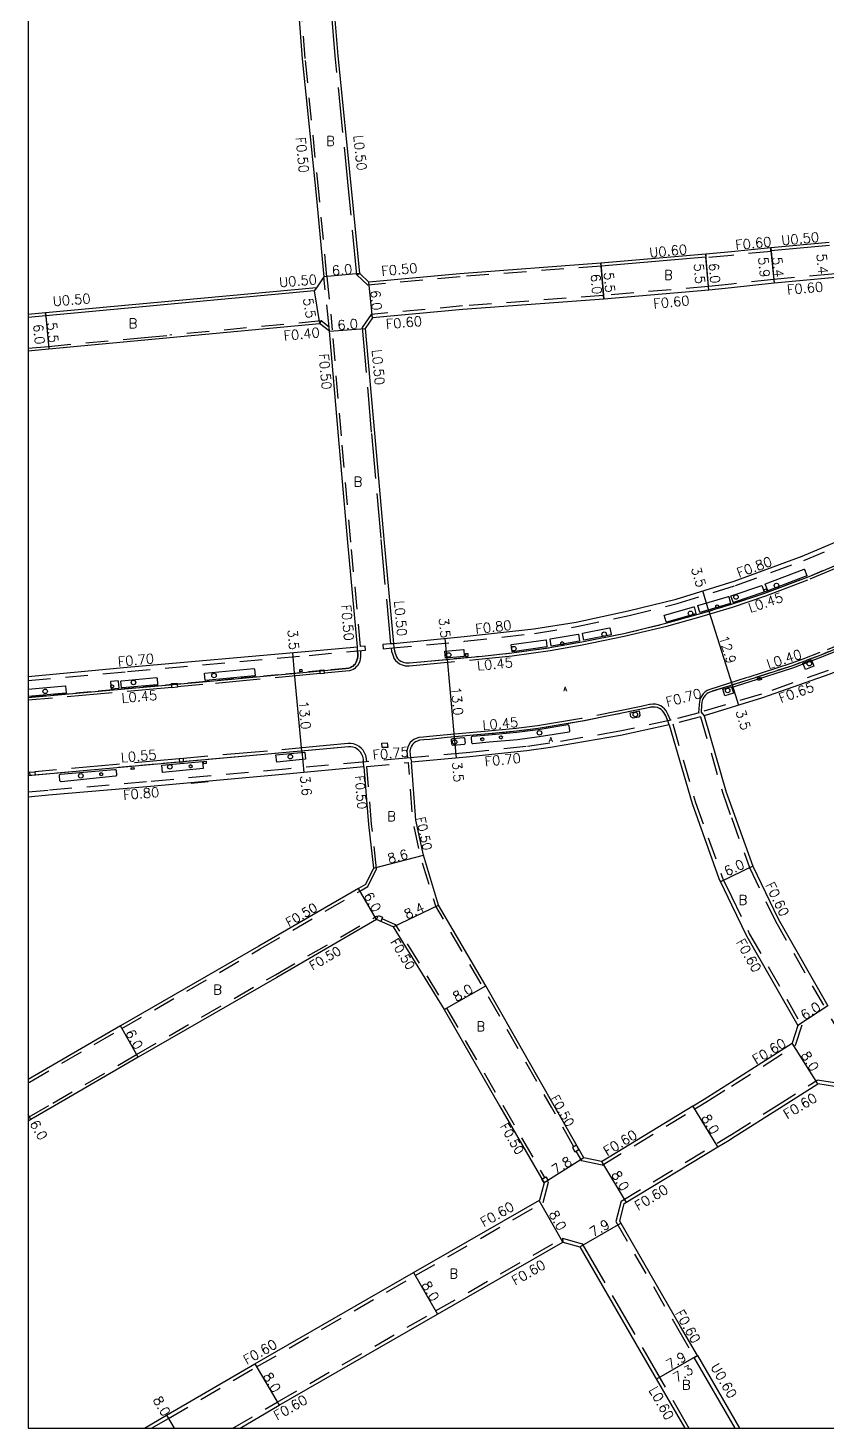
# Model space of a CAD drawing. Header units: metres. Extents: x -2400 to -1600, y -109800 to -109200.
# Drawn here: x -2400 to -2266.7, y -109800 to -109566.6 of the extents above; entities that cross this region are included whole.
import ezdxf

# ---------------------------------------------------------------- set-up
doc = ezdxf.new("R2010")
doc.units = ezdxf.units.M
doc.header["$LTSCALE"] = 2.5
for name, pattern in [('2213000', [1.5, 1, -0.5]), ('2232000', [2.5, 1.5, -1]), ('2233000', [4, 3, -1])]:
    doc.linetypes.add(name, pattern=pattern)
doc.layers.get('0').update_dxf_attribs({"color": 150, "lineweight": 30})
for name, color, linetype in [('2101000', 177, 'Continuous'), ('2213000', 6, '2213000'), ('2231000', 162, 'Continuous'), ('2232000', 4, '2232000'), ('2233000', 62, '2233000'), ('2235000', 7, 'Continuous'), ('2236000', 3, 'Continuous'), ('2236100', 96, 'Continuous'), ('2238000', 11, 'Continuous'), ('2239000', 3, 'Continuous'), ('6131000', 26, '613227'), ('6132000', 1, '6132000'), ('9107000', 111, 'Continuous'), ('9201100', 215, 'Continuous'), ('9201500', 222, 'Continuous'), ('9202100', 82, 'Continuous'), ('9203500', 155, 'Continuous'), ('999', 7, 'Continuous')]:
    doc.layers.add(name, color=color, linetype=linetype)
doc.styles.add('Dm_Anotation', font='txt.shx', dxfattribs={"bigfont": 'pscdm.shx'})
doc.linetypes.add('6132000', pattern='A,1e-07,[100,DM.shx,S=0.25,R=0,X=0,Y=0],0.05,[100,DM.shx,S=0.2,R=0,X=0,Y=0],0.05,[100,DM.shx,S=0.15,R=0,X=0,Y=0],0.05,[100,DM.shx,S=0.1,R=0,X=0,Y=0],0.05,[100,DM.shx,S=0.05,R=0,X=0,Y=0],4.8', length=5)
doc.linetypes.add('613227', pattern='A,3.5,[1,dmdr.shx,S=0.15,R=0,X=0,Y=0],0,[1,dmdr.shx,S=0.075,R=0,X=0,Y=0],1.5', length=5)

# ---------------------------------------------------------------- blocks, each defined once
blk = doc.blocks.new('223800')
blk.add_circle((0, 0), 0.75)
blk = doc.blocks.new('223900')
blk.add_lwpolyline([(-0.22, -0.37), (-0.44, -0.3), (-0.47, -0.27), (-0.48, -0.24), (-0.44, 0.01), (-0.48, 0.23), (-0.47, 0.27), (-0.45, 0.29), (-0.21, 0.38), (-0.04, 0.53), (0, 0.54), (0.03, 0.53), (0.22, 0.37), (0.44, 0.3), (0.47, 0.27), (0.48, 0.24), (0.44, -0.01), (0.48, -0.23), (0.47, -0.27), (0.45, -0.29), (0.21, -0.38), (0.04, -0.53), (0, -0.54), (-0.03, -0.53)], close=True)

msp = doc.modelspace()

# ---------------------------------------------------------------- linework, layer by layer
at = {"layer": '2101000'}
for points in [[(-2400, -109559.71), (-2357.08, -109555.83), (-2354.92, -109557.64), (-2354.89, -109558.07), (-2354.49, -109563.02), (-2354.99, -109563.06), (-2354.29, -109571.76), (-2351.99, -109594.48), (-2350.67, -109608.12), (-2351.92, -109609.91), (-2352.29, -109610.45)], [(-2344.7, -109607.54), (-2346.02, -109593.91), (-2348.31, -109571.24), (-2349.01, -109562.6), (-2349.41, -109557.63), (-2348.38, -109555.8)], [(-2266.43, -109602.89), (-2276.17, -109603.77), (-2276.22, -109603.27), (-2282.77, -109603.92)], [(-2282.77, -109603.92), (-2287.04, -109604.34), (-2287, -109604.84), (-2304.47, -109606.32), (-2304.52, -109605.82), (-2328.03, -109607.58), (-2343.17, -109608.99), (-2344.7, -109607.54)], [(-2352.29, -109610.45), (-2397.05, -109614.62), (-2397.1, -109614.12), (-2400, -109614.4)], [(-2282.77, -109609.91), (-2286.54, -109610.32), (-2304.01, -109611.8), (-2327.52, -109613.56), (-2342.59, -109614.96)], [(-2264.47, -109608.19), (-2265.97, -109608.27), (-2275.62, -109609.14), (-2282.77, -109609.91)], [(-2342.59, -109614.96), (-2343.78, -109616.69), (-2342.27, -109634.18), (-2340.71, -109651.85), (-2339.09, -109669.22)], [(-2400, -109620.41), (-2396.54, -109620.09), (-2380.55, -109618.6), (-2376.35, -109618.21), (-2351.41, -109615.88)], [(-2345.07, -109669.77), (-2346.68, -109652.38), (-2348.25, -109634.63), (-2349.76, -109617.18), (-2351.41, -109615.88)], [(-2339.09, -109669.22), (-2327.31, -109668.08), (-2315.69, -109666.77), (-2308.66, -109665.64), (-2299.99, -109663.8), (-2291.99, -109661.82), (-2282.31, -109658.84), (-2270.97, -109654.64), (-2261.93, -109650.84), (-2256.05, -109647.98), (-2253.07, -109646.43), (-2252.84, -109646.91), (-2251.09, -109646.42), (-2251.36, -109645.65), (-2249.63, -109644.62), (-2245.86, -109642.48), (-2241.58, -109640), (-2231.87, -109633.78), (-2225.9, -109629.45), (-2221, -109625.89)], [(-2209.9, -109642.62), (-2216.81, -109647.6), (-2222.54, -109651.59), (-2227.22, -109654.63), (-2235.31, -109659.52), (-2240, -109662.13), (-2242.57, -109663.49), (-2249.26, -109666.95), (-2256.69, -109670.31), (-2266.38, -109674.31), (-2277.57, -109678.27), (-2287.31, -109681.28)], [(-2400, -109674.71), (-2383.46, -109673.18), (-2353.19, -109670.5), (-2345.07, -109669.77)], [(-2293.12, -109682.78), (-2301.24, -109684.57), (-2312.92, -109686.56), (-2316.87, -109687.11), (-2326.89, -109688.18), (-2336.08, -109689.02)], [(-2293.12, -109682.78), (-2289.33, -109695.92), (-2284.85, -109708.38), (-2284.74, -109708.68), (-2284.6, -109708.97), (-2282.77, -109712.76)], [(-2287.31, -109681.28), (-2283.64, -109694.01), (-2282.77, -109696.43)], [(-2344.05, -109689.77), (-2356.97, -109691), (-2380.18, -109693.09), (-2396.58, -109694.53), (-2400, -109694.83)], [(-2344.05, -109689.77), (-2343.24, -109699.38), (-2342.42, -109706.69)], [(-2312.32, -109746.29), (-2323.72, -109726.28), (-2331.56, -109712.82), (-2334.1, -109704.52), (-2335.37, -109698.66), (-2336.08, -109689.02)], [(-2282.77, -109696.43), (-2279.2, -109706.35), (-2274.95, -109715.14), (-2266.67, -109729.65)], [(-2342.42, -109706.69), (-2343.74, -109709.39)], [(-2343.74, -109709.39), (-2344.93, -109710.08), (-2361.54, -109719.7), (-2384.61, -109732.95), (-2400, -109741.91)], [(-2282.77, -109712.76), (-2280.26, -109717.94), (-2271.7, -109732.92), (-2272.64, -109735.87)], [(-2341.89, -109715.25), (-2358.5, -109724.88), (-2381.65, -109738.17), (-2395.61, -109746.29)], [(-2339.14, -109716.44), (-2341.89, -109715.25)], [(-2339.14, -109716.44), (-2330.66, -109730.26), (-2321.4, -109746.29)], [(-2282.77, -109742.29), (-2272.64, -109735.87)], [(-2289.16, -109746.3), (-2287.33, -109745.18), (-2282.77, -109742.29)], [(-2274.14, -109746.3), (-2268.35, -109742.63)], [(-2263.74, -109746.3), (-2265.59, -109743.09), (-2268.35, -109742.63)], [(-2395.61, -109746.29), (-2399.54, -109748.58), (-2400, -109748.84)], [(-2321.4, -109746.29), (-2314.14, -109758.85), (-2313.96, -109759.14)], [(-2307.38, -109754.95), (-2312.32, -109746.29)], [(-2304.44, -109755.56), (-2289.17, -109746.3), (-2289.16, -109746.3)], [(-2282.77, -109751.76), (-2274.14, -109746.3)], [(-2282.11, -109800), (-2288.95, -109788.22), (-2288.43, -109787.92), (-2291.23, -109783.08), (-2301.38, -109765.5), (-2300.63, -109762.6), (-2285.03, -109753.14), (-2283.12, -109751.99), (-2282.77, -109751.76)], [(-2304.44, -109755.56), (-2307.38, -109754.95)], [(-2313.96, -109759.14), (-2314.73, -109762.04)], [(-2380.6, -109800), (-2376.9, -109797.87), (-2362.19, -109789.3), (-2335.76, -109774.07), (-2314.73, -109762.04)], [(-2364.66, -109800), (-2358.16, -109796.21), (-2331.77, -109781.01), (-2310.84, -109769.03)], [(-2310.84, -109769.03), (-2308.02, -109769.79), (-2298.07, -109787.03), (-2290.55, -109800)]]:
    msp.add_lwpolyline(points, dxfattribs=at)
at = {"layer": '2213000'}
for points in [[(-2339, -109669.94), (-2338.93, -109670.43), (-2338.81, -109670.83), (-2338.71, -109671.13), (-2338.58, -109671.44), (-2338.39, -109671.74), (-2338.12, -109671.99), (-2337.87, -109672.19), (-2337.49, -109672.34), (-2337.05, -109672.45), (-2336.61, -109672.45), (-2336.43, -109672.44), (-2324.33, -109671.32), (-2319.35, -109670.8), (-2313.03, -109669.9), (-2307.72, -109668.96), (-2300.72, -109667.56), (-2293.67, -109665.86), (-2288.33, -109664.35), (-2282.74, -109662.69), (-2277.19, -109660.82), (-2269.81, -109658.03), (-2262.93, -109655.15)], [(-2259.7, -109667.79), (-2267.88, -109671.14), (-2272.73, -109672.98), (-2280.01, -109675.31), (-2286.2, -109677.26), (-2286.63, -109677.44), (-2286.87, -109677.59), (-2287.16, -109677.89), (-2287.36, -109678.16), (-2287.57, -109678.56), (-2287.68, -109678.98), (-2287.74, -109679.49), (-2287.82, -109680.68)], [(-2345.06, -109670.44), (-2345.04, -109670.98), (-2345.05, -109671.38), (-2345.09, -109671.71), (-2345.17, -109672.01), (-2345.31, -109672.36), (-2345.48, -109672.64), (-2345.67, -109672.84), (-2345.83, -109672.98), (-2346.06, -109673.13), (-2346.25, -109673.22), (-2346.55, -109673.31), (-2347.05, -109673.39), (-2370.88, -109675.62), (-2400, -109678.22)], [(-2293.38, -109682.13), (-2293.71, -109681.29), (-2294.05, -109680.73), (-2294.26, -109680.45), (-2294.47, -109680.25), (-2294.76, -109680.04), (-2295.1, -109679.9), (-2295.46, -109679.83), (-2295.82, -109679.81), (-2296.25, -109679.86), (-2296.34, -109679.87), (-2297.73, -109680.18), (-2307.65, -109682.18), (-2314.99, -109683.41), (-2318.57, -109683.86), (-2323.26, -109684.3), (-2330.12, -109684.92), (-2333.04, -109685.21), (-2334.05, -109685.3), (-2334.76, -109685.36), (-2335.11, -109685.48), (-2335.44, -109685.63), (-2335.68, -109685.81), (-2335.91, -109686.05), (-2336.11, -109686.33), (-2336.27, -109686.67), (-2336.38, -109687.17), (-2336.26, -109688.26)], [(-2344.08, -109689), (-2344.11, -109688.52), (-2344.22, -109688.06), (-2344.38, -109687.7), (-2344.6, -109687.33), (-2344.84, -109687.06), (-2345.13, -109686.81), (-2345.41, -109686.64), (-2345.87, -109686.48), (-2346.22, -109686.43), (-2346.6, -109686.43), (-2350.2, -109686.78), (-2360.04, -109687.69), (-2385.22, -109689.93), (-2400, -109691.27)]]:
    msp.add_lwpolyline(points, dxfattribs=at)
at = {"layer": '2231000'}
for points in [[(-2266.48, -109602.4), (-2276.22, -109603.27)], [(-2287.04, -109604.34), (-2304.52, -109605.82)], [(-2351.92, -109609.91), (-2397.1, -109614.12)], [(-2288.43, -109787.92), (-2281.42, -109800)]]:
    msp.add_lwpolyline(points, dxfattribs=at)
at = {"layer": '2232000'}
for points in [[(-2350.18, -109608.08), (-2351.49, -109594.43), (-2353.79, -109571.72), (-2354.49, -109563.02)], [(-2286.99, -109604.94), (-2287, -109604.84)], [(-2282.77, -109604.52), (-2286.99, -109604.94)], [(-2276.16, -109603.86), (-2282.77, -109604.52)], [(-2276.16, -109603.86), (-2276.17, -109603.77)], [(-2349.76, -109617.18), (-2349.83, -109616.49), (-2350.67, -109608.12)], [(-2350.18, -109608.08), (-2349.28, -109616.92)], [(-2304.47, -109606.32), (-2327.99, -109608.08), (-2343.35, -109609.5), (-2345.18, -109607.78)], [(-2345.18, -109607.78), (-2344.7, -109607.54)], [(-2264.52, -109607.59), (-2266.02, -109607.68), (-2275.68, -109608.54), (-2282.77, -109609.31)], [(-2282.77, -109609.31), (-2286.59, -109609.72), (-2304.06, -109611.2), (-2327.57, -109612.96), (-2342.8, -109614.37)], [(-2397.05, -109614.62), (-2400, -109614.9)], [(-2342.8, -109614.37), (-2342.59, -109614.96)], [(-2351.15, -109615.45), (-2376.38, -109617.81)], [(-2351.15, -109615.45), (-2351.41, -109615.88)], [(-2349.83, -109616.49), (-2351.15, -109615.45)], [(-2344.57, -109669.73), (-2346.18, -109652.34), (-2347.75, -109634.58), (-2349.28, -109616.92)], [(-2400, -109620.01), (-2396.58, -109619.69), (-2380.59, -109618.2)], [(-2380.59, -109618.2), (-2376.38, -109617.81)], [(-2339.09, -109669.22), (-2340.85, -109669.38), (-2340.79, -109670.11), (-2339.8, -109670.02), (-2327.23, -109668.85), (-2315.58, -109667.55), (-2308.52, -109666.4), (-2299.81, -109664.56), (-2291.78, -109662.57), (-2282.06, -109659.57), (-2270.68, -109655.37), (-2261.61, -109651.55), (-2255.7, -109648.68), (-2253.43, -109647.49), (-2252.74, -109647.13), (-2252.84, -109646.91)], [(-2400, -109675.41), (-2383.39, -109673.88), (-2353.13, -109671.2), (-2343.74, -109670.32), (-2343.82, -109669.66), (-2344.57, -109669.73)], [(-2266.61, -109673.7), (-2277.77, -109677.65), (-2288.15, -109680.77), (-2292.83, -109682.01), (-2301.37, -109683.86), (-2313.03, -109685.84), (-2316.96, -109686.4), (-2326.96, -109687.46), (-2336.97, -109688.33), (-2343.67, -109688.96), (-2357.04, -109690.17), (-2380.25, -109692.28), (-2396.65, -109693.71), (-2400, -109694.01)], [(-2287.89, -109681.43), (-2292.54, -109682.63)], [(-2292.54, -109682.63), (-2288.76, -109695.73), (-2284.28, -109708.18), (-2284.19, -109708.45), (-2284.06, -109708.7), (-2282.77, -109711.38)], [(-2287.89, -109681.43), (-2284.21, -109694.19), (-2282.77, -109698.21)], [(-2343.55, -109689.72), (-2336.58, -109689.06)], [(-2282.77, -109698.21), (-2279.75, -109706.59), (-2275.48, -109715.42), (-2267.17, -109729.98)], [(-2282.77, -109711.38), (-2279.73, -109717.66), (-2271.05, -109732.85), (-2272.13, -109736.26)], [(-2260.92, -109740.38), (-2267.17, -109729.98)], [(-2282.77, -109743), (-2272.13, -109736.26)], [(-2288.01, -109746.3), (-2287.01, -109745.69), (-2282.77, -109743)], [(-2275.26, -109746.3), (-2268.48, -109742)], [(-2263.04, -109746.3), (-2265.21, -109742.54), (-2268.48, -109742)], [(-2304.33, -109756.19), (-2288.86, -109746.81), (-2288.01, -109746.3)], [(-2282.77, -109751.05), (-2275.26, -109746.3)], [(-2301.15, -109762.21), (-2283.44, -109751.48), (-2282.77, -109751.05)], [(-2304.33, -109756.19), (-2307.77, -109755.49)], [(-2379.39, -109800), (-2376.6, -109798.39), (-2361.89, -109789.82), (-2335.46, -109774.59), (-2314.21, -109762.44)], [(-2301.15, -109762.21), (-2302.02, -109765.59), (-2291.75, -109783.38), (-2288.95, -109788.22)], [(-2365.85, -109800), (-2358.46, -109795.69), (-2332.07, -109780.49), (-2310.92, -109768.38), (-2310.84, -109769.03)]]:
    msp.add_lwpolyline(points, dxfattribs=at)
at = {"layer": '2232000', "color": 2}
for points in [[(-2400, -109742.48), (-2399.75, -109742.34), (-2384.36, -109733.38), (-2361.29, -109720.14), (-2344.68, -109710.51), (-2343.36, -109709.75), (-2341.91, -109706.78), (-2342.74, -109699.33), (-2343.55, -109689.72)], [(-2400, -109748.27), (-2399.79, -109748.15), (-2395.86, -109745.86), (-2381.9, -109737.74), (-2358.75, -109724.44), (-2341.93, -109714.7), (-2341.7, -109714.8)]]:
    msp.add_lwpolyline(points, dxfattribs=at)
at = {"layer": '2232000', "color": 2, "flags": 128}
for points in [[(-2309.01, -109753.11), (-2312.75, -109746.54), (-2324.15, -109726.53), (-2332.02, -109713.02), (-2334.59, -109704.65), (-2335.86, -109698.74), (-2336.58, -109689.06)], [(-2341.01, -109715.09), (-2338.79, -109716.04), (-2330.23, -109730.01), (-2320.96, -109746.04), (-2313.91, -109758.25)], [(-2308.7, -109753.86), (-2307.77, -109755.49)], [(-2313.44, -109758.84), (-2313.32, -109759.05), (-2314.21, -109762.44)]]:
    msp.add_lwpolyline(points, dxfattribs=at)
at = {"layer": '2233000'}
for points in [[(-2345.18, -109607.78), (-2346.51, -109593.96), (-2348.81, -109571.28), (-2349.51, -109562.64), (-2349.92, -109557.52), (-2349.85, -109557.39)], [(-2342.8, -109614.37), (-2344.29, -109616.55), (-2342.76, -109634.23), (-2341.2, -109651.9), (-2339.59, -109669.26), (-2339.09, -109669.22)], [(-2339.47, -109669.98), (-2339.4, -109670.54), (-2339.26, -109670.97), (-2339.15, -109671.3), (-2339, -109671.66), (-2338.76, -109672.04), (-2338.43, -109672.35), (-2338.1, -109672.6), (-2337.64, -109672.79), (-2337.12, -109672.93), (-2336.6, -109672.93), (-2336.39, -109672.92), (-2324.28, -109671.79), (-2319.29, -109671.27), (-2312.95, -109670.37), (-2307.63, -109669.43), (-2300.62, -109668.02), (-2293.55, -109666.31), (-2288.2, -109664.81), (-2282.59, -109663.14), (-2277.03, -109661.27), (-2269.64, -109658.47), (-2262.74, -109655.58)], [(-2259.87, -109667.41), (-2268.03, -109670.75), (-2270.87, -109671.82), (-2272.87, -109672.58), (-2280.15, -109674.91), (-2286.36, -109676.88), (-2286.82, -109677.07), (-2287.14, -109677.27), (-2287.48, -109677.62), (-2287.71, -109677.94), (-2287.96, -109678.41), (-2288.09, -109678.9), (-2288.16, -109679.45), (-2288.25, -109680.8)], [(-2344.57, -109670.39), (-2344.57, -109670.95), (-2344.58, -109671.39), (-2344.62, -109671.8), (-2344.71, -109672.15), (-2344.88, -109672.58), (-2345.1, -109672.93), (-2345.34, -109673.19), (-2345.55, -109673.37), (-2345.83, -109673.55), (-2346.08, -109673.67), (-2346.42, -109673.76), (-2347, -109673.83), (-2350.64, -109674.17)], [(-2351.33, -109674.24), (-2370.84, -109676.06), (-2375.12, -109676.45)], [(-2376.02, -109676.53), (-2400, -109678.67)], [(-2292.92, -109682.03), (-2293.29, -109681.09), (-2293.66, -109680.47), (-2293.91, -109680.14), (-2294.17, -109679.88), (-2294.53, -109679.63), (-2294.96, -109679.45), (-2295.4, -109679.36), (-2295.84, -109679.34), (-2296.3, -109679.39), (-2296.42, -109679.4), (-2297.83, -109679.72), (-2307.74, -109681.72), (-2315.06, -109682.95), (-2318.62, -109683.39), (-2323.3, -109683.83), (-2330.16, -109684.45), (-2333.08, -109684.74), (-2334.1, -109684.83), (-2334.86, -109684.9), (-2335.28, -109685.04), (-2335.68, -109685.22), (-2335.99, -109685.46), (-2336.28, -109685.75), (-2336.52, -109686.1), (-2336.71, -109686.51), (-2336.86, -109687.14), (-2336.73, -109688.31)], [(-2343.53, -109688.95), (-2343.58, -109688.43), (-2343.7, -109687.89), (-2343.89, -109687.45), (-2344.16, -109687), (-2344.47, -109686.67), (-2344.81, -109686.37), (-2345.17, -109686.15), (-2345.74, -109685.95), (-2346.19, -109685.88), (-2346.63, -109685.89), (-2350.25, -109686.24), (-2360.08, -109687.15), (-2374.11, -109688.38)], [(-2374.79, -109688.44), (-2385.27, -109689.37), (-2398.88, -109690.6)], [(-2399.67, -109690.67), (-2400, -109690.7)], [(-2310.92, -109768.38), (-2307.63, -109769.28), (-2297.55, -109786.73), (-2289.86, -109800)]]:
    msp.add_lwpolyline(points, dxfattribs=at)
at = {"layer": '2235000'}
for points in [[(-2277.2, -109660.62), (-2277.34, -109660.25), (-2276.97, -109660.11), (-2276.83, -109660.48)], [(-2326.66, -109670.93), (-2327.09, -109670.97), (-2327.06, -109671.38), (-2326.62, -109671.34)], [(-2375.11, -109676.51), (-2376.01, -109676.59), (-2376.07, -109675.9), (-2375.18, -109675.82)], [(-2354.72, -109673.58), (-2354.34, -109673.55), (-2354.31, -109673.88), (-2354.69, -109673.92)], [(-2350.64, -109674.22), (-2351.33, -109674.28), (-2351.38, -109673.68), (-2350.69, -109673.61)], [(-2277.77, -109675.23), (-2278.3, -109675.4), (-2278.43, -109675), (-2277.9, -109674.83)], [(-2340.05, -109686.57), (-2340.98, -109686.57), (-2341.05, -109685.85), (-2340.12, -109685.76)], [(-2374.06, -109688.94), (-2374.11, -109688.38), (-2374.79, -109688.44), (-2374.74, -109689)], [(-2370.31, -109688.84), (-2370.28, -109689.24), (-2370.72, -109689.27), (-2370.76, -109688.88)], [(-2399.62, -109691.23), (-2399.67, -109690.67), (-2398.88, -109690.6), (-2398.83, -109691.16)], [(-2382.32, -109690.19), (-2382.78, -109690.23), (-2382.8, -109689.95), (-2382.35, -109689.91)]]:
    msp.add_lwpolyline(points, close=True, dxfattribs=at)
at = {"layer": '2235000', "color": 2}
for points in [[(-2341.89, -109715.25), (-2341.6, -109714.57), (-2340.91, -109714.86), (-2341.2, -109715.55)], [(-2309.27, -109753.26), (-2308.87, -109753.96), (-2308.18, -109753.56), (-2308.57, -109752.87)], [(-2314.34, -109758.5), (-2313.7, -109758.12), (-2313.31, -109758.76), (-2313.96, -109759.14)]]:
    msp.add_lwpolyline(points, close=True, dxfattribs=at)
at = {"layer": '2236000'}
for points in [[(-2269.44, -109671.94), (-2269.02, -109673.02), (-2270.44, -109673.57), (-2270.87, -109672.48)], [(-2385, -109675.47), (-2386.22, -109675.58), (-2386.23, -109675.59), (-2386.24, -109675.6), (-2386.25, -109675.61), (-2386.16, -109676.76), (-2386.15, -109676.78), (-2386.14, -109676.79), (-2386.12, -109676.8), (-2384.89, -109676.69), (-2384.86, -109676.68), (-2384.84, -109676.67), (-2384.83, -109676.65), (-2384.91, -109675.55), (-2384.93, -109675.51), (-2384.96, -109675.49)], [(-2282.75, -109676.37), (-2282.39, -109677.48), (-2283.84, -109677.96), (-2284.2, -109676.83)], [(-2299.14, -109681.65), (-2299.5, -109681.47), (-2299.64, -109680.76), (-2298.15, -109680.46), (-2298.01, -109681.23), (-2298.26, -109681.52)], [(-2329.32, -109685.09), (-2329.22, -109685.04), (-2327.43, -109684.88), (-2327.36, -109684.89), (-2327.3, -109684.95), (-2327.24, -109685.03), (-2327.16, -109685.85), (-2327.18, -109685.93), (-2327.23, -109686), (-2327.31, -109686.04), (-2329.13, -109686.22), (-2329.25, -109686.19), (-2329.33, -109686.12), (-2329.37, -109686.02), (-2329.44, -109685.28), (-2329.41, -109685.18)]]:
    msp.add_lwpolyline(points, close=True, dxfattribs=at)
at = {"layer": '2236100'}
for points in [[(-2270.62, -109656.85), (-2270.6, -109656.85), (-2270.58, -109656.85), (-2270.57, -109656.86), (-2270.18, -109657.91), (-2270.18, -109657.93), (-2270.19, -109657.95), (-2270.2, -109657.96), (-2276.67, -109660.42), (-2276.68, -109660.41), (-2276.7, -109660.4), (-2276.71, -109660.38), (-2277.11, -109659.34), (-2277.11, -109659.33), (-2277.11, -109659.32), (-2277.09, -109659.3)], [(-2283.25, -109661.4), (-2283.23, -109661.4), (-2283.22, -109661.41), (-2283.21, -109661.42), (-2282.9, -109662.49), (-2282.9, -109662.51), (-2282.91, -109662.53), (-2282.92, -109662.54), (-2288, -109664.05), (-2288.02, -109664.05), (-2288.03, -109664.04), (-2288.05, -109664.02), (-2288.37, -109662.95), (-2288.37, -109662.94), (-2288.36, -109662.92), (-2288.34, -109662.91)], [(-2277.34, -109660.67), (-2282.43, -109662.38), (-2282.44, -109662.38), (-2282.46, -109662.37), (-2282.47, -109662.35), (-2282.84, -109661.29), (-2282.83, -109661.28), (-2282.83, -109661.27), (-2282.81, -109661.25), (-2277.72, -109659.54), (-2277.7, -109659.54), (-2277.69, -109659.55), (-2277.68, -109659.55), (-2277.33, -109660.62), (-2277.33, -109660.64), (-2277.33, -109660.66)], [(-2289.04, -109663.11), (-2289.01, -109663.11), (-2289, -109663.12), (-2288.99, -109663.13), (-2288.69, -109664.2), (-2288.7, -109664.23), (-2288.7, -109664.24), (-2288.71, -109664.26), (-2293.6, -109665.64), (-2293.62, -109665.63), (-2293.63, -109665.62), (-2293.64, -109665.6), (-2293.95, -109664.52), (-2293.95, -109664.52), (-2293.94, -109664.5), (-2293.92, -109664.48)], [(-2313.54, -109669.78), (-2319.25, -109670.59), (-2319.26, -109670.58), (-2319.27, -109670.57), (-2319.28, -109670.54), (-2319.45, -109669.44), (-2319.45, -109669.43), (-2319.44, -109669.42), (-2319.42, -109669.4), (-2313.71, -109668.59), (-2313.68, -109668.6), (-2313.67, -109668.61), (-2313.66, -109668.62), (-2313.51, -109669.72), (-2313.52, -109669.75), (-2313.53, -109669.76)], [(-2308.3, -109667.66), (-2308.27, -109667.66), (-2308.26, -109667.67), (-2308.25, -109667.68), (-2308.07, -109668.78), (-2308.07, -109668.81), (-2308.08, -109668.82), (-2308.09, -109668.83), (-2312.74, -109669.65), (-2312.75, -109669.64), (-2312.77, -109669.63), (-2312.78, -109669.61), (-2312.98, -109668.51), (-2312.98, -109668.5), (-2312.97, -109668.49), (-2312.95, -109668.47)], [(-2302.83, -109667.78), (-2307.33, -109668.69), (-2307.35, -109668.68), (-2307.36, -109668.67), (-2307.38, -109668.65), (-2307.6, -109667.56), (-2307.6, -109667.55), (-2307.59, -109667.53), (-2307.57, -109667.52), (-2303.06, -109666.61), (-2303.04, -109666.62), (-2303.02, -109666.63), (-2303.02, -109666.63), (-2302.8, -109667.73), (-2302.81, -109667.76), (-2302.82, -109667.77)], [(-2327.42, -109670.21), (-2327.4, -109670.22), (-2327.39, -109670.23), (-2327.38, -109670.24), (-2327.28, -109671.35), (-2327.29, -109671.38), (-2327.3, -109671.39), (-2327.31, -109671.4), (-2330.39, -109671.69), (-2330.4, -109671.68), (-2330.41, -109671.67), (-2330.42, -109671.64), (-2330.53, -109670.53), (-2330.53, -109670.52), (-2330.52, -109670.51), (-2330.5, -109670.5)], [(-2362.23, -109674.62), (-2370.4, -109675.39), (-2370.44, -109675.38), (-2370.47, -109675.36), (-2370.48, -109675.34), (-2370.59, -109674.27), (-2370.57, -109674.23), (-2370.54, -109674.2), (-2370.51, -109674.18), (-2362.34, -109673.41), (-2362.31, -109673.43), (-2362.28, -109673.45), (-2362.25, -109673.49), (-2362.16, -109674.56), (-2362.17, -109674.59), (-2362.19, -109674.61)], [(-2378.48, -109676.11), (-2384.33, -109676.64), (-2384.37, -109676.63), (-2384.4, -109676.61), (-2384.41, -109676.59), (-2384.52, -109675.52), (-2384.5, -109675.48), (-2384.47, -109675.45), (-2384.44, -109675.42), (-2378.59, -109674.9), (-2378.56, -109674.92), (-2378.53, -109674.94), (-2378.5, -109674.98), (-2378.41, -109676.05), (-2378.42, -109676.08), (-2378.44, -109676.1)], [(-2326.07, -109685.72), (-2326.03, -109685.8), (-2325.96, -109685.87), (-2325.86, -109685.89), (-2323.14, -109685.64), (-2318.42, -109685.2), (-2314.8, -109684.74), (-2309.83, -109683.92), (-2309.77, -109683.89), (-2309.7, -109683.81), (-2309.68, -109683.73), (-2309.81, -109682.93), (-2309.89, -109682.85), (-2309.97, -109682.79), (-2310.05, -109682.79), (-2314.96, -109683.61), (-2318.54, -109684.05), (-2323.24, -109684.5), (-2325.98, -109684.74), (-2326.06, -109684.79), (-2326.12, -109684.87), (-2326.14, -109684.97)], [(-2353.88, -109687.36), (-2353.76, -109688.52), (-2358.55, -109689), (-2358.67, -109687.8)], [(-2370.9, -109688.89), (-2370.78, -109690.06), (-2377.56, -109690.74), (-2377.68, -109689.5)], [(-2394.68, -109692.12), (-2394.77, -109691.21), (-2394.74, -109691.12), (-2394.67, -109691.05), (-2394.6, -109691.01), (-2385.57, -109690.2), (-2385.47, -109690.22), (-2385.38, -109690.27), (-2385.32, -109690.36), (-2385.24, -109691.17), (-2385.27, -109691.25), (-2385.34, -109691.32), (-2385.43, -109691.36), (-2394.5, -109692.27), (-2394.58, -109692.24), (-2394.64, -109692.19)]]:
    msp.add_lwpolyline(points, close=True, dxfattribs=at)
for points in [[(-2400, -109676.82), (-2393.82, -109676.26), (-2393.79, -109676.28), (-2393.76, -109676.31), (-2393.73, -109676.34), (-2393.64, -109677.42), (-2393.65, -109677.44), (-2393.67, -109677.46), (-2393.71, -109677.48)], [(-2393.71, -109677.48), (-2400, -109678.04)]]:
    msp.add_lwpolyline(points, dxfattribs=at)
at = {"layer": '6131000'}
msp.add_lwpolyline([(-2372.82, -109692.49), (-2369.97, -109692.22)], dxfattribs=at)
at = {"layer": '6132000'}
msp.add_lwpolyline([(-2282.83, -109676.57), (-2279.82, -109675.62), (-2272.53, -109673.28), (-2267.67, -109671.45), (-2259.49, -109668.09), (-2251.62, -109664.57), (-2244.85, -109661.13), (-2238, -109657.45), (-2231, -109653.25), (-2226.09, -109650.27), (-2220.92, -109646.7), (-2217.11, -109643.94), (-2215.14, -109642.48)], dxfattribs=at)
at = {"layer": '9107000'}
for points in [[(-2339.11, -109669.17), (-2339, -109669.94), (-2338.93, -109670.43), (-2338.81, -109670.83), (-2338.71, -109671.13), (-2338.58, -109671.44), (-2338.39, -109671.74), (-2338.12, -109671.99), (-2337.87, -109672.19), (-2337.49, -109672.34), (-2337.05, -109672.45), (-2336.61, -109672.45), (-2336.43, -109672.44), (-2324.33, -109671.32), (-2319.35, -109670.8), (-2313.03, -109669.9), (-2307.72, -109668.96), (-2300.72, -109667.56), (-2293.67, -109665.86), (-2288.33, -109664.35), (-2282.74, -109662.69), (-2277.19, -109660.82), (-2269.81, -109658.03), (-2262.93, -109655.15)], [(-2259.7, -109667.79), (-2267.88, -109671.14), (-2272.73, -109672.98), (-2280.01, -109675.31), (-2286.2, -109677.26), (-2286.63, -109677.44), (-2286.87, -109677.59), (-2287.16, -109677.89), (-2287.36, -109678.16), (-2287.57, -109678.56), (-2287.68, -109678.98), (-2287.74, -109679.49), (-2287.82, -109680.68), (-2287.31, -109681.28)], [(-2400, -109678.22), (-2370.88, -109675.62), (-2347.05, -109673.39), (-2346.55, -109673.31), (-2346.25, -109673.22), (-2346.06, -109673.13), (-2345.83, -109672.98), (-2345.67, -109672.84), (-2345.48, -109672.64), (-2345.31, -109672.36), (-2345.17, -109672.01), (-2345.09, -109671.71), (-2345.05, -109671.38), (-2345.04, -109670.98), (-2345.06, -109670.44), (-2345.07, -109669.77)], [(-2293.12, -109682.78), (-2293.38, -109682.13), (-2293.71, -109681.29), (-2294.05, -109680.73), (-2294.26, -109680.45), (-2294.47, -109680.25), (-2294.76, -109680.04), (-2295.1, -109679.9), (-2295.46, -109679.83), (-2295.82, -109679.81), (-2296.25, -109679.86), (-2296.34, -109679.87), (-2297.73, -109680.18), (-2307.65, -109682.18), (-2314.99, -109683.41), (-2318.57, -109683.86), (-2323.26, -109684.3), (-2330.12, -109684.92), (-2333.04, -109685.21), (-2334.05, -109685.3), (-2334.76, -109685.36), (-2335.11, -109685.48), (-2335.44, -109685.63), (-2335.68, -109685.81), (-2335.91, -109686.05), (-2336.11, -109686.33), (-2336.27, -109686.67), (-2336.38, -109687.17), (-2336.26, -109688.26), (-2336.08, -109689.02)], [(-2344.05, -109689.77), (-2344.08, -109689), (-2344.11, -109688.52), (-2344.22, -109688.06), (-2344.38, -109687.7), (-2344.6, -109687.33), (-2344.84, -109687.06), (-2345.13, -109686.81), (-2345.41, -109686.64), (-2345.87, -109686.48), (-2346.22, -109686.43), (-2346.6, -109686.43), (-2350.2, -109686.78), (-2360.04, -109687.69), (-2385.22, -109689.93), (-2400, -109691.27)]]:
    msp.add_lwpolyline(points, dxfattribs=at)
at = {"layer": '9201100'}
for points in [[(-2276.22, -109603.27), (-2275.62, -109609.14)], [(-2304.52, -109605.82), (-2304.01, -109611.8)], [(-2286.54, -109610.32), (-2287.04, -109604.34)], [(-2286.54, -109610.32), (-2287, -109604.84)], [(-2276.17, -109603.77), (-2275.62, -109609.14)], [(-2344.7, -109607.54), (-2350.67, -109608.12)], [(-2304.01, -109611.8), (-2304.47, -109606.32)], [(-2352.29, -109610.45), (-2351.41, -109615.88)], [(-2342.59, -109614.96), (-2343.17, -109608.99)], [(-2397.1, -109614.12), (-2396.54, -109620.09)], [(-2397.05, -109614.62), (-2396.54, -109620.09)], [(-2349.76, -109617.18), (-2343.78, -109616.69)], [(-2342.42, -109706.69), (-2334.1, -109704.52)], [(-2279.2, -109706.35), (-2284.6, -109708.97)], [(-2341.89, -109715.25), (-2344.93, -109710.08)], [(-2339.14, -109716.44), (-2331.56, -109712.82)], [(-2330.66, -109730.26), (-2323.72, -109726.28)], [(-2266.67, -109729.65), (-2271.7, -109732.92)], [(-2381.65, -109738.17), (-2384.61, -109732.95)], [(-2268.35, -109742.63), (-2272.64, -109735.87)], [(-2399.54, -109748.58), (-2400, -109747.79)], [(-2285.03, -109753.14), (-2289.17, -109746.3)], [(-2307.38, -109754.95), (-2313.96, -109759.14)], [(-2304.44, -109755.56), (-2300.3, -109762.4)], [(-2310.84, -109769.03), (-2314.81, -109762.09)], [(-2308.02, -109769.79), (-2301.18, -109765.84)], [(-2335.76, -109774.07), (-2331.77, -109781.01)], [(-2362.19, -109789.3), (-2358.16, -109796.21)], [(-2288.43, -109787.92), (-2295.26, -109791.88)], [(-2288.95, -109788.22), (-2295.26, -109791.88)], [(-2376.9, -109797.87), (-2375.66, -109800)]]:
    msp.add_lwpolyline(points, dxfattribs=at)
at = {"layer": '9201100', "flags": 128}
for points in [[(-2286.51, -109663.81), (-2287.55, -109660.45)], [(-2286.51, -109663.81), (-2282.63, -109676.14)], [(-2330.15, -109671.86), (-2330.49, -109668.38)], [(-2355.58, -109674.18), (-2355.88, -109670.74)], [(-2330.15, -109671.86), (-2328.97, -109684.82)], [(-2354.36, -109687.17), (-2355.58, -109674.18)], [(-2282.63, -109676.14), (-2281.58, -109679.51)], [(-2328.97, -109684.82), (-2328.65, -109688.34)], [(-2354.36, -109687.17), (-2354.02, -109690.72)]]:
    msp.add_lwpolyline(points, dxfattribs=at)
at = {"layer": '999'}
msp.add_lwpolyline([(-2400, -109800), (-1600, -109800), (-1600, -109200), (-2400, -109200)], close=True, dxfattribs=at)

# ---------------------------------------------------------------- block references
at = {"layer": '2238000', "xscale": 0.5, "yscale": 0.5, "zscale": 0.5}
for p in [(-2275.25, -109659.56, 5.28), (-2282.01, -109661.46, 5.53), (-2289.58, -109664.19, 5.35), (-2303.96, -109667.68, 5.45), (-2329.89, -109671.14, 5.59), (-2319.03, -109670.09, 5.76), (-2269.78, -109672.58, 5.39), (-2382.43, -109675.71, 5.76), (-2369, -109674.57, 5.57), (-2397.13, -109677.19, 5.92), (-2283.38, -109677.07, 5.34), (-2298.78, -109681.06, 5.46), (-2314.76, -109684.11, 5.71), (-2328.88, -109685.64, 5.55), (-2376.35, -109689.79, 5.86), (-2356.28, -109688.09, 5.82), (-2391.19, -109691.28, 5.81)]:
    msp.add_blockref('223800', p, dxfattribs=at)
at = {"layer": '2239000', "xscale": 0.5, "yscale": 0.5, "zscale": 0.5}
for p in [(-2285.13, -109663.02, 5.56), (-2310.97, -109669.18, 5.71), (-2385.98, -109676.36, 5.86), (-2324.28, -109685.17, 5.71), (-2321.18, -109684.87, 5.71), (-2372.89, -109689.69, 5.86), (-2387.81, -109691.01, 5.81)]:
    msp.add_blockref('223900', p, dxfattribs=at)

# ---------------------------------------------------------------- texts
at = {"layer": '9201500', "style": 'Dm_Anotation'}
for s, rotation, p in [('5.9', 275.8974, (-2278.29, -109604.87)), ('5.4', 275.8974, (-2275.96, -109604.85)), ('5.4', 274.8476, (-2268.56, -109604.3)), ('6.0', 5.5456, (-2349.29, -109607.89)), ('6.0', 274.8453, (-2306.22, -109607.67)), ('5.5', 274.8453, (-2304.03, -109607.38)), ('5.5', 274.842, (-2289.02, -109605.92)), ('6.0', 274.842, (-2286.51, -109605.85)), ('5.5', 279.1513, (-2354.16, -109611.73)), ('6.0', 275.5819, (-2342.94, -109610.37)), ('6.0', 4.6776, (-2348.37, -109616.96)), ('6.0', 275.3166, (-2399.12, -109616.03)), ('5.5', 275.3166, (-2396.84, -109615.75)), ('3.5', 287.1543, (-2289.5, -109656.74)), ('3.5', 275.5231, (-2331.52, -109664.98)), ('3.5', 275.0499, (-2356.73, -109666.95)), ('12.9', 287.4893, (-2284.87, -109668.19)), ('13.0', 275.1816, (-2329.48, -109676.51)), ('13.0', 275.3521, (-2354.89, -109678.84)), ('3.5', 287.1916, (-2282.06, -109680.55)), ('3.5', 275.2302, (-2329.31, -109688.99)), ('3.6', 275.4375, (-2354.63, -109691.3)), ('8.6', 14.6434, (-2339.84, -109705.91)), ('6.0', 25.8073, (-2283.5, -109708.06)), ('6.0', 300.4486, (-2344.14, -109711.24)), ('8.4', 25.5254, (-2336.83, -109715.23)), ('8.0', 29.8248, (-2328.63, -109728.98)), ('6.0', 32.9556, (-2270.58, -109732.07)), ('6.0', 299.5339, (-2383.83, -109734.12)), ('8.0', 302.3738, (-2271.27, -109737.84)), ('8.0', 301.2184, (-2287.84, -109748.3)), ('6.0', 300.1852, (-2399.77, -109749.25)), ('7.8', 32.5119, (-2312.07, -109757.82)), ('8.0', 301.209, (-2302.84, -109757.73)), ('8.0', 299.7734, (-2313.26, -109764.3)), ('7.9', 29.9957, (-2305.82, -109768.23)), ('8.0', 299.8982, (-2334.47, -109776.1)), ('7.9', 30.1066, (-2293.06, -109790.31)), ('7.3', 30.1067, (-2291.92, -109792.47)), ('8.0', 300.2514, (-2360.89, -109791.32)), ('8.0', 300.2541, (-2379.25, -109795.28))]:
    msp.add_text(s, height=1.6, rotation=rotation, dxfattribs=at).set_placement(p)
at = {"layer": '9202100', "style": 'Dm_Anotation'}
for s, height, p in [('B', 1.6, (-2350.29, -109586.27)), ('B', 1.6, (-2293.99, -109608.59)), ('B', 1.6, (-2383.22, -109616.67)), ('B', 1.6, (-2345.72, -109643.06)), ('A', 0.75, (-2310.74, -109677.17, 5.45)), ('A', 0.75, (-2313.15, -109685.59, 5.58)), ('B', 1.6, (-2340.13, -109698.82)), ('B', 1.6, (-2281.56, -109712.76)), ('B', 1.6, (-2369.12, -109727.72)), ('B', 1.6, (-2325.27, -109733.85)), ('B', 1.6, (-2329.77, -109775.07)), ('B', 1.6, (-2291.01, -109793.6))]:
    msp.add_text(s, height=height, dxfattribs=at).set_placement(p)
at = {"layer": '9203500', "style": 'Dm_Anotation'}
for s, rotation, p in [('L0.50', 275.7818, (-2345.74, -109584.52)), ('F0.50', 275.7818, (-2355.39, -109584.85)), ('U0.50', 5.2965, (-2274.37, -109602.85)), ('U0.60', 5.2965, (-2296.37, -109604.88)), ('F0.60', 5.2965, (-2282.04, -109603.58)), ('U0.50', 4.8132, (-2358.08, -109609.83)), ('F0.50', 5.2965, (-2341.03, -109607.95)), ('F0.60', 5.2965, (-2273.42, -109611.06)), ('U0.50', 4.8132, (-2395.8, -109613)), ('F0.60', 5.2965, (-2295.69, -109613.38)), ('F0.60', 5.2965, (-2340.28, -109616.8)), ('F0.40', 5.4428, (-2357.32, -109618.72)), ('F0.50', 274.9476, (-2351.51, -109620.95)), ('L0.50', 274.9476, (-2342.67, -109620.27)), ('F0.80', 20.2959, (-2281.5, -109658.27)), ('L0.45', 18.6261, (-2279.63, -109664.1)), ('F0.50', 274.9476, (-2347.79, -109662.82)), ('L0.50', 274.9476, (-2338.95, -109662.14)), ('F0.80', 6.3976, (-2325.33, -109667.6)), ('F0.70', 5.281, (-2384.95, -109673.06)), ('L0.40', 17.7485, (-2276.56, -109673.5)), ('L0.45', 5.3037, (-2325.07, -109673.72)), ('F0.65', 19.4819, (-2274.51, -109679.15)), ('L0.45', 5.1134, (-2384.35, -109679.13)), ('F0.70', 14.7451, (-2293.45, -109679.78)), ('L0.45', 5.1816, (-2324.18, -109683.66)), ('L0.55', 5.0788, (-2384.45, -109689.05)), ('F0.75', 5.4023, (-2342.49, -109688.6)), ('F0.70', 6.0719, (-2323.79, -109689.71)), ('F0.80', 5.0339, (-2384.07, -109695.29)), ('F0.60', 295.8074, (-2277.14, -109709.47)), ('F0.60', 299.7263, (-2282.07, -109718.99)), ('F0.60', 31.209, (-2278.64, -109739.43)), ('F0.60', 31.209, (-2273.48, -109748.54)), ('F0.60', 31.209, (-2303.46, -109754.7)), ('F0.60', 31.209, (-2298.29, -109763.81)), ('F0.60', 29.79, (-2324.03, -109766.57)), ('F0.60', 29.79, (-2318.8, -109776.27)), ('F0.60', 299.9957, (-2292.23, -109780.84)), ('F0.60', 29.79, (-2363.55, -109789.51)), ('U0.60', 300.157, (-2286.3, -109789.79)), ('F0.60', 29.79, (-2358.49, -109798.78)), ('L0.60', 299.3888, (-2296.58, -109793.65))]:
    msp.add_text(s, height=1.6, rotation=rotation, dxfattribs=at).set_placement(p)
at = {"layer": '9203500', "color": 2, "style": 'Dm_Anotation'}
for rotation, p in [(274.5681, (-2345.5, -109691.28)), (282.6457, (-2335.34, -109698.32)), (29.9874, (-2356.51, -109716.52)), (29.9874, (-2352.57, -109723.75)), (301.5112, (-2339.65, -109718.96)), (299.5369, (-2312.97, -109745.03)), (300.2435, (-2321.39, -109749.7))]:
    msp.add_text('F0.50', height=1.5, rotation=rotation, dxfattribs=at).set_placement(p)

doc.saveas('drawing.dxf')
